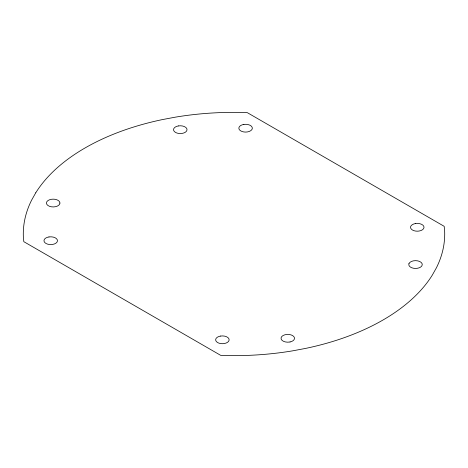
<?xml version="1.0" encoding="UTF-8"?>
<svg xmlns="http://www.w3.org/2000/svg" width="468" height="468" viewBox="0 0 468 468"><rect width="100%" height="100%" fill="white"/><g stroke="black" fill="none" stroke-linecap="round" stroke-linejoin="round"><path stroke-width="0.7" d="M59.922 203.048L59.688 204.06A6.739 3.89 0 0 1 51.433 206.809A6.739 3.89 0 0 1 46.671 202.041L47.344 201.105A6.739 3.89 0 0 1 54.926 199.292A6.739 3.89 0 0 1 59.922 203.048M408.95 263.689L408.874 263.934A6.739 3.89 0 0 0 413.443 268.24A6.739 3.89 0 0 0 421.533 266.31L421.715 266.087A6.739 3.89 0 0 0 417.608 260.84A6.739 3.89 0 0 0 408.95 263.689M35.755 192.793L31.66 200.058A210.705 121.651 0 0 0 23.4 237.82L23.821 241.681L220.691 355.347L227.384 355.586A210.705 121.651 0 0 0 292.787 350.819L305.376 348.455A210.705 121.651 0 0 0 432.245 275.207L436.34 267.942A210.705 121.651 0 0 0 444.6 230.18L444.179 226.319L247.309 112.653L240.616 112.414A210.705 121.651 0 0 0 175.213 117.181L162.624 119.545A210.705 121.651 0 0 0 35.755 192.793M178.542 125.91L176.916 126.296A6.739 3.89 0 0 0 173.774 130.671A6.739 3.89 0 0 0 180.285 133.561L182.029 133.427A6.739 3.89 0 0 0 186.796 128.659A6.739 3.89 0 0 0 178.542 125.91M243.857 124.429L242.231 124.816A6.739 3.89 0 0 0 239.089 129.197A6.739 3.89 0 0 0 245.601 132.081L247.35 131.947A6.739 3.89 0 0 0 252.112 127.179A6.739 3.89 0 0 0 243.857 124.429M48.982 236.943L47.356 237.329A6.739 3.89 0 0 0 44.214 241.704A6.739 3.89 0 0 0 50.725 244.589L52.469 244.46A6.739 3.89 0 0 0 57.236 239.692A6.739 3.89 0 0 0 48.982 236.943M415.531 223.54L413.905 223.932A6.739 3.89 0 0 0 410.764 228.308A6.739 3.89 0 0 0 417.275 231.192L419.018 231.057A6.739 3.89 0 0 0 423.786 226.296A6.739 3.89 0 0 0 415.531 223.54M220.65 336.053L219.03 336.439A6.739 3.89 0 0 0 215.888 340.821A6.739 3.89 0 0 0 222.399 343.705L224.143 343.57A6.739 3.89 0 0 0 228.91 338.803A6.739 3.89 0 0 0 220.65 336.053M290.055 341.962L289.651 342.038A6.739 3.89 0 0 1 281.151 339.031A6.739 3.89 0 0 1 287.136 334.427L287.563 334.409A6.739 3.89 0 0 1 294.39 337.568A6.739 3.89 0 0 1 290.055 341.962"/></g></svg>
